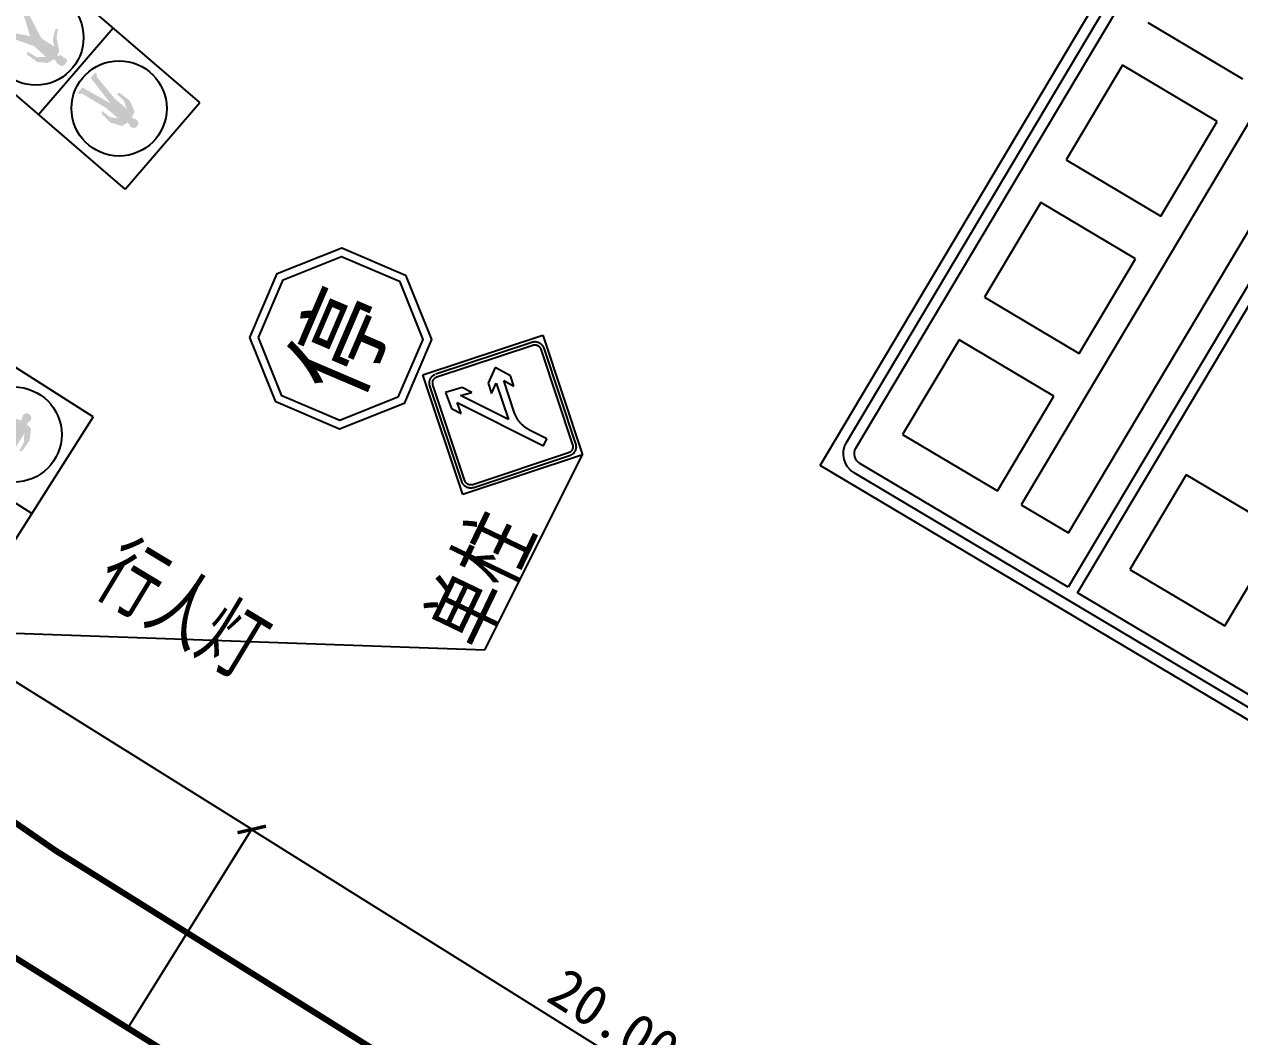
# Model space of a CAD drawing. Header units: millimetres. Extents: x 67546 to 67853, y 50657 to 50921.
# Drawn here: x 67726.25 to 67756.03, y 50766.47 to 50791.28 of the extents above; entities that cross this region are included whole.
import ezdxf

# ---------------------------------------------------------------- set-up
doc = ezdxf.new("R2010")
doc.units = ezdxf.units.MM
doc.linetypes.add('JTSS01', pattern=[6, 2, -4])
for name, color, linetype in [('@-交通信号', 7, 'Continuous'), ('@-交通标志', 7, 'Continuous'), ('@-设计标注', 7, 'Continuous'), ('交通标志', 7, 'Continuous')]:
    doc.layers.add(name, color=color, linetype=linetype)
doc.layers.add('@-道路标线', color=7, linetype='Continuous', lineweight=0)
doc.layers.get('0').off()
doc.styles.add('--黑体', font='simhei.ttf')
doc.styles.add('宋体', font='')
doc.styles.add('黑体', font='simhei.ttf', dxfattribs={"width": 0.8})
doc.styles.get('宋体').set_extended_font_data('SimSun')
doc.dimstyles.new('标志标注', dxfattribs={"dimtxt": 1, "dimasz": 0.5, "dimexe": 0, "dimexo": 0, "dimgap": 0.25, "dimtad": 1, "dimzin": 0, "dimdsep": 46, "dimtxsty": '--黑体', "dimblk": 'ARCHTICK', "dimcen": 0.09, "dimadec": 0, "dimazin": 0, "dimtfac": 1, "dimtix": 1, "dimtmove": 1, "dimatfit": 0, "dimfxl": 1, "dimtolj": 1, "dimtzin": 0, "dimarcsym": 0})

# ---------------------------------------------------------------- blocks, each defined once
blk = doc.blocks.new('A$C3CD052C4')
at = {"layer": '@-交通信号'}
h = blk.add_hatch(color=256, dxfattribs=at)
h.paths.add_polyline_path([(0.198, 4.356), (0.304, 4.182), (0.32, 3.934), (0.381, 3.967), (0.401, 4.276), (0.275, 4.548), (0.121, 4.589), (0.137, 4.65), (0.157, 4.715), (0.141, 4.776), (0.1, 4.814), (0.043, 4.83), (-0.015, 4.814), (-0.055, 4.776), (-0.071, 4.715), (-0.051, 4.65), (-0.035, 4.589), (-0.19, 4.548), (-0.316, 4.276), (-0.295, 3.967), (-0.234, 3.934), (-0.218, 4.182), (-0.113, 4.356), (-0.113, 3.967), (-0.234, 3.267), (-0.279, 3.257), (-0.291, 3.19), (-0.113, 3.19), (0.043, 3.967), (0.198, 3.19), (0.377, 3.19), (0.365, 3.257), (0.32, 3.267), (0.198, 3.967)])
h.paths.add_polyline_path([(-0.061, 1.636), (-0.348, 0.921), (-0.458, 0.919), (-0.477, 0.887), (-0.307, 0.779), (0.082, 1.403), (0.39, 0.855), (0.361, 0.823), (0.365, 0.797), (0.408, 0.779), (0.506, 0.859), (0.201, 1.639), (0.216, 2.02), (0.368, 1.86), (0.408, 1.596), (0.474, 1.636), (0.445, 1.947), (0.303, 2.15), (0.133, 2.208), (0.125, 2.252, 0.207228), (0.135, 2.45, 0.071106), (0.119, 2.472, 0.097589), (0.103, 2.484, 0.022233), (0.085, 2.492, 0.040799), (0.074, 2.494, 0.045979), (0.046, 2.497, 0.036358), (0.01, 2.494, 0.028309), (-0.009, 2.491, 0.024691), (-0.031, 2.484, 0.079385), (-0.056, 2.47, 0.12435), (-0.067, 2.455, 0.081145), (-0.072, 2.435, 0.069556), (-0.07, 2.412, 0.00473), (-0.068, 2.402, 0.009011), (-0.067, 2.397, 0.057142), (-0.061, 2.381, -0.068241), (-0.056, 2.368, -0.124353), (-0.057, 2.348, 0.089456), (-0.06, 2.321, 0.014819), (-0.058, 2.301, -0.022419), (-0.056, 2.28, 0.042847), (-0.056, 2.27, 0.182875), (-0.054, 2.264, 0.101619), (-0.045, 2.259, 0.029922), (-0.002, 2.249), (-0.002, 2.204), (-0.11, 2.179), (-0.181, 2.086), (-0.291, 1.94), (-0.331, 1.904), (-0.506, 1.794), (-0.453, 1.754), (-0.263, 1.853), (-0.216, 1.878), (-0.11, 2.021)])
for p, q in [((-1.402, 5.609), (-1.402, 0)), ((1.402, 5.609), (-1.402, 5.609)), ((1.402, 5.609), (1.402, 0)), ((1.402, 2.805), (-1.402, 2.805)), ((1.402, 0), (-1.402, 0))]:
    blk.add_line(p, q, dxfattribs=at)
at = {"layer": '@-交通信号', "color": 1}
blk.add_circle((0, 4.207), 1.166, dxfattribs=at)
at = {"layer": '@-交通信号', "color": 3}
blk.add_circle((0.016, 1.53), 1.166, dxfattribs=at)
blk = doc.blocks.new('A$C1B03350C')
at = {"layer": '@-交通标志'}
for p, q in [((23.472, 21.953), (0.545, 20.911)), ((24.391, 1.724), (23.472, 21.953)), ((22.675, 21.646), (1.367, 20.678)), ((22.687, 21.377), (1.379, 20.408)), ((23.238, 15.185), (22.969, 21.119)), ((24.084, 2.521), (23.239, 21.131)), ((15.239, 20.227), (17.936, 20.35)), ((17.936, 20.35), (18.058, 17.653)), ((19.15, 20.405), (21.847, 20.528)), ((19.272, 17.708), (19.15, 20.405)), ((21.847, 20.528), (21.969, 17.83)), ((10.114, 19.994), (10.236, 17.297)), ((11.328, 20.05), (14.025, 20.172)), ((11.45, 17.352), (11.328, 20.05)), ((14.025, 20.172), (14.147, 17.475)), ((15.361, 17.53), (15.239, 20.227)), ((18.058, 17.653), (15.361, 17.53)), ((21.969, 17.83), (19.272, 17.708)), ((14.147, 17.475), (11.45, 17.352)), ((7.565, 16.5), (22, 17.156)), ((22, 17.156), (22.061, 15.807)), ((22.061, 15.807), (7.626, 15.152)), ((1.391, 14.192), (23.238, 15.185)), ((23.251, 14.915), (1.403, 13.923)), ((23.533, 8.712), (23.251, 14.915)), ((19.443, 13.932), (22.14, 14.054)), ((22.14, 14.054), (22.262, 11.357)), ((19.565, 11.234), (19.443, 13.932)), ((22.262, 11.357), (19.565, 11.234))]:
    blk.add_line(p, q, dxfattribs=at)
for major_axis in [(-0.382, 0.382), (-0.191, 0.191)]:
    blk.add_ellipse((22.699, 21.107), major_axis=major_axis, ratio=1, start_param=3.972398, end_param=5.543194, dxfattribs=at)
blk = doc.blocks.new('A$C4F5065A2')
at = {"layer": '@-交通标志', "color": 1}
for points in [[(57.9, 197.6), (139.7, 197.6), (197.6, 139.7), (197.6, 57.9), (139.7, 0), (57.9, 0), (0, 57.9), (0, 139.7)], [(61.8, 188.1), (135.8, 188.1), (188.1, 135.8), (188.1, 61.8), (135.8, 9.5), (61.8, 9.5), (9.5, 61.8), (9.5, 135.8)]]:
    blk.add_lwpolyline(points, close=True, dxfattribs=at)
at = {"layer": '@-交通标志', "color": 7, "style": '黑体'}
blk.add_text('停', height=87.2, dxfattribs=at).set_placement((34.4, 53.7))
blk = doc.blocks.new('A$C13FF20AF')
at = {"layer": '交通标志', "color": 5}
for p, q in [((0, 7.8), (7.8, 15.59)), ((7.8, 15.59), (15.59, 7.79)), ((7.79, 0), (0, 7.8)), ((15.59, 7.79), (7.79, 0))]:
    blk.add_line(p, q, dxfattribs=at)
at = {"layer": '交通标志', "color": 7}
for p, q in [((0.98, 8.39), (7.22, 14.62)), ((1.17, 8.19), (7.41, 14.42)), ((8.19, 14.42), (14.42, 8.18)), ((8.39, 14.62), (14.62, 8.37)), ((7.31, 13.16), (6.28, 12.04)), ((8.35, 12.04), (7.31, 13.16)), ((6.28, 12.04), (6.28, 11.09)), ((6.28, 11.09), (6.97, 11.84)), ((6.97, 11.84), (6.96, 3.41)), ((7.65, 7.16), (7.65, 11.84)), ((7.65, 11.84), (8.35, 11.09)), ((8.35, 11.09), (8.35, 12.04)), ((9.69, 10.17), (9.02, 9.5)), ((11.21, 10.23), (9.69, 10.17)), ((11.15, 8.71), (11.21, 10.23)), ((10.03, 9.54), (7.65, 7.16)), ((8.46, 7), (10.52, 9.06)), ((9.02, 9.5), (10.03, 9.54)), ((10.52, 9.06), (10.48, 8.04)), ((10.48, 8.04), (11.15, 8.71)), ((0.92, 8.33), (0.98, 8.39)), ((1.13, 8.15), (1.17, 8.19)), ((7.21, 0.97), (0.97, 7.22)), ((7.4, 1.17), (1.17, 7.41)), ((14.42, 7.4), (8.18, 1.17)), ((8.36, 6.9), (8.46, 7)), ((14.62, 7.2), (8.37, 0.97)), ((14.44, 7.42), (14.42, 7.4)), ((14.65, 7.23), (14.62, 7.2)), ((7.65, 3.41), (7.65, 5.05)), ((6.96, 3.41), (7.65, 3.41)), ((7.44, 1.13), (7.4, 1.17)), ((7.27, 0.92), (7.21, 0.97))]:
    blk.add_line(p, q, dxfattribs=at)
for points in [[(7.22, 14.62), (7.28, 14.68), (7.35, 14.72), (7.42, 14.77), (7.49, 14.8), (7.57, 14.83), (7.65, 14.85), (7.72, 14.86), (7.8, 14.86), (7.88, 14.86), (7.96, 14.84), (8.04, 14.83), (8.11, 14.8), (8.19, 14.77), (8.26, 14.72), (8.33, 14.67)], [(7.41, 14.42), (7.45, 14.46), (7.5, 14.49), (7.55, 14.52), (7.6, 14.54), (7.65, 14.56), (7.7, 14.57), (7.75, 14.58), (7.8, 14.58), (7.86, 14.58), (7.91, 14.57), (7.96, 14.56), (8.01, 14.54), (8.06, 14.52), (8.11, 14.49), (8.15, 14.46), (8.19, 14.42)], [(0.97, 7.22), (0.92, 7.28), (0.87, 7.35), (0.83, 7.42), (0.79, 7.49), (0.77, 7.57), (0.75, 7.65), (0.74, 7.72), (0.73, 7.8), (0.74, 7.88), (0.75, 7.96), (0.77, 8.04), (0.79, 8.11), (0.83, 8.19), (0.87, 8.26), (0.92, 8.33)], [(1.17, 7.41), (1.13, 7.45), (1.1, 7.5), (1.07, 7.55), (1.05, 7.6), (1.03, 7.65), (1.02, 7.7), (1.01, 7.75), (1.01, 7.8), (1.01, 7.86), (1.02, 7.91), (1.03, 7.96), (1.05, 8.01), (1.07, 8.06), (1.1, 8.11), (1.13, 8.15)], [(14.42, 8.18), (14.44, 8.16), (14.46, 8.14), (14.48, 8.12), (14.49, 8.1), (14.51, 8.07), (14.52, 8.05), (14.53, 8.03), (14.54, 8), (14.55, 7.98), (14.56, 7.95), (14.57, 7.92), (14.57, 7.9), (14.58, 7.87), (14.58, 7.84), (14.58, 7.82), (14.58, 7.79), (14.58, 7.76), (14.58, 7.73), (14.58, 7.71), (14.57, 7.68), (14.57, 7.65), (14.56, 7.63), (14.55, 7.6), (14.54, 7.58), (14.53, 7.55), (14.52, 7.53), (14.51, 7.51), (14.49, 7.48), (14.48, 7.46), (14.46, 7.44), (14.44, 7.42)], [(14.62, 8.37), (14.65, 8.34), (14.67, 8.31), (14.7, 8.28), (14.72, 8.25), (14.74, 8.21), (14.76, 8.18), (14.78, 8.14), (14.8, 8.11), (14.81, 8.07), (14.82, 8.03), (14.84, 7.99), (14.84, 7.95), (14.85, 7.91), (14.86, 7.87), (14.86, 7.83), (14.86, 7.79), (14.86, 7.75), (14.86, 7.71), (14.85, 7.67), (14.84, 7.63), (14.84, 7.59), (14.82, 7.55), (14.81, 7.51), (14.8, 7.47), (14.78, 7.44), (14.76, 7.4), (14.74, 7.36), (14.72, 7.33), (14.7, 7.3), (14.67, 7.26), (14.65, 7.23)], [(7.65, 5.05), (7.65, 5.19), (7.66, 5.32), (7.68, 5.46), (7.7, 5.59), (7.73, 5.73), (7.77, 5.85), (7.81, 5.98), (7.86, 6.11), (7.91, 6.23), (7.97, 6.35), (8.04, 6.47), (8.11, 6.58), (8.19, 6.69), (8.27, 6.8), (8.36, 6.9)], [(8.18, 1.17), (8.14, 1.13), (8.09, 1.1), (8.05, 1.07), (8, 1.05), (7.95, 1.03), (7.89, 1.02), (7.84, 1.01), (7.79, 1.01), (7.74, 1.01), (7.68, 1.02), (7.63, 1.03), (7.58, 1.05), (7.53, 1.07), (7.49, 1.1), (7.44, 1.13)], [(8.37, 0.97), (8.31, 0.92), (8.24, 0.87), (8.17, 0.83), (8.1, 0.79), (8.03, 0.77), (7.95, 0.75), (7.87, 0.74), (7.79, 0.73), (7.71, 0.74), (7.63, 0.75), (7.55, 0.77), (7.48, 0.79), (7.41, 0.83), (7.34, 0.87), (7.27, 0.92)]]:
    blk.add_spline(points, degree=3, dxfattribs=at)
blk = doc.blocks.new('A$C291B26D4')
at = {"layer": '交通标志'}
blk.add_line((0.24, 0.205), (5.584, 0.269), dxfattribs=at)
for name, p, xscale, yscale, zscale, rotation in [('A$C4F5065A2', (3.501, 4.646), 0.0207999998472934, 0.0208000000566244, 0.0208, 4.070968802407461), ('A$C13FF20AF', (3.4, 0.243), 0.2804062249635773, 0.2804062250068, 0.2804062247775562, 0.6801314453254345)]:
    blk.add_blockref(name, p, dxfattribs=dict(at, xscale=xscale, yscale=yscale, zscale=zscale, rotation=rotation))
at = {"layer": '交通标志', "color": 0, "style": '黑体', "width": 0.8}
blk.add_text('单柱', height=1.5, rotation=1.5884, dxfattribs=at).set_placement((0.122, 0.343))
blk = doc.blocks.new('A$C1A410BDF')
blk.add_blockref('A$C291B26D4', (0, 0))
blk = doc.blocks.new('_ARCHTICK')
at = {"color": 0, "linetype": 'ByBlock', "const_width": 0.15}
blk.add_lwpolyline([(-0.5, -0.5), (0.5, 0.5)], dxfattribs=at)
blk = doc.blocks.new('*D79')
at = {"layer": '@-设计标注', "color": 0, "lineweight": -2, "transparency": 16777216}
for p, q in [((67711.823, 50777.282), (67714.865, 50782.15)), ((67714.865, 50782.15), (67731.826, 50771.552)), ((67728.784, 50766.683), (67731.826, 50771.552))]:
    blk.add_line(p, q, dxfattribs=at)
at = {"layer": 'Defpoints', "color": 0, "transparency": 16777216}
for p in [(67711.823, 50777.282), (67731.826, 50771.552), (67728.784, 50766.683)]:
    blk.add_point(p, dxfattribs=at)
at = {"layer": '@-设计标注', "color": 0, "lineweight": -2, "transparency": 16777216, "xscale": 0.5, "yscale": 0.5, "zscale": 0.5}
for p, rotation in [((67714.865, 50782.15), 147.9999999999958), ((67731.826, 50771.552), 327.9999999999959)]:
    blk.add_blockref('_ARCHTICK', p, dxfattribs=dict(at, rotation=rotation))
at = {"layer": '@-设计标注', "color": 0, "transparency": 16777216, "insert": (67723.746, 50777.492), "char_height": 1, "attachment_point": 5, "rotation": 328, "style": '--黑体'}
blk.add_mtext('\\A1;20.00', dxfattribs=at)
blk = doc.blocks.new('*D80')
at = {"layer": '@-设计标注', "color": 0, "lineweight": -2, "transparency": 16777216}
for p, q in [((67728.784, 50766.683), (67731.82, 50771.543)), ((67731.82, 50771.543), (67748.781, 50760.944)), ((67745.745, 50756.085), (67748.781, 50760.944))]:
    blk.add_line(p, q, dxfattribs=at)
at = {"layer": 'Defpoints', "color": 0, "transparency": 16777216}
for p in [(67728.784, 50766.683), (67748.781, 50760.944), (67745.745, 50756.085)]:
    blk.add_point(p, dxfattribs=at)
at = {"layer": '@-设计标注', "color": 0, "lineweight": -2, "transparency": 16777216, "xscale": 0.5, "yscale": 0.5, "zscale": 0.5}
for p, rotation in [((67731.82, 50771.543), 147.9999999999914), ((67748.781, 50760.944), 327.9999999999914)]:
    blk.add_blockref('_ARCHTICK', p, dxfattribs=dict(at, rotation=rotation))
at = {"layer": '@-设计标注', "color": 0, "transparency": 16777216, "insert": (67740.701, 50766.884), "char_height": 1, "attachment_point": 5, "rotation": 328, "style": '--黑体'}
blk.add_mtext('\\A1;20.00', dxfattribs=at)

msp = doc.modelspace()

# ---------------------------------------------------------------- linework, layer by layer
at = {"layer": '@-交通标志'}
msp.add_line((67714.584, 50776.761), (67737.537, 50775.946), dxfattribs=at)
at = {"layer": '@-道路标线', "color": 7, "linetype": 'Continuous', "const_width": 0.15, "flags": 128}
msp.add_lwpolyline([(67724.442, 50803.553), (67722.001, 50800.508, 0.448995), (67727.007, 50771.037), (67747.202, 50758.417), (67772.644, 50742.52), (67760.985, 50723.863)], format="xyb", dxfattribs=at)
for points in [[(67711.823, 50777.282), (67728.784, 50766.683)], [(67727.007, 50771.037), (67738.722, 50763.716)]]:
    msp.add_lwpolyline(points, dxfattribs=at)
at = {"layer": '@-道路标线', "color": 7, "linetype": 'JTSS01', "flags": 128}
msp.add_lwpolyline([(67728.784, 50766.683, 0.15, 0.15, 0), (67737.264, 50761.384, 0.15, 0.15, 0), (67745.745, 50756.085, 0.15, 0.15, 0), (67771.054, 50739.975, 0, 0, 0)], format="xyseb", dxfattribs=at)

# ---------------------------------------------------------------- block references
at = {"layer": '@-交通信号'}
for p, rotation in [((67725.387, 50791.961), 229.2284955472859), ((67723.748, 50777.672, 31.077), 327.608436320871)]:
    msp.add_blockref('A$C3CD052C4', p, dxfattribs=dict(at, rotation=rotation))
at = {"layer": '@-交通标志', "xscale": -1, "rotation": 61.83837241752401}
msp.add_blockref('A$C1B03350C', (67776.178, 50790.801), dxfattribs=at)
at = {"layer": '@-交通标志', "rotation": 62.75091819005955}
msp.add_blockref('A$C1A410BDF', (67737.609, 50775.639), dxfattribs=at)

# ---------------------------------------------------------------- texts
at = {"layer": '@-交通信号', "style": '宋体', "width": 0.7}
msp.add_text('行人灯', height=1.5, rotation=328.8775, dxfattribs=at).set_placement((67727.917, 50777.432, 31.077))

# ---------------------------------------------------------------- dimensions: what is measured, and where the dimension line sits
at = {"layer": '@-设计标注'}
for p1, p2, distance, picture, middle in [((67711.823, 50777.282), (67728.784, 50766.683), 5.741, '*D79', (67723.746, 50777.492)), ((67728.784, 50766.683), (67745.745, 50756.085), 5.73, '*D80', (67740.701, 50766.884))]:
    dim = msp.add_aligned_dim(p1=p1, p2=p2, distance=distance, dimstyle='标志标注', dxfattribs=at)
    dim.commit()
    dim.dimension.update_dxf_attribs({"geometry": picture, "text_midpoint": middle})

doc.saveas('drawing.dxf')
